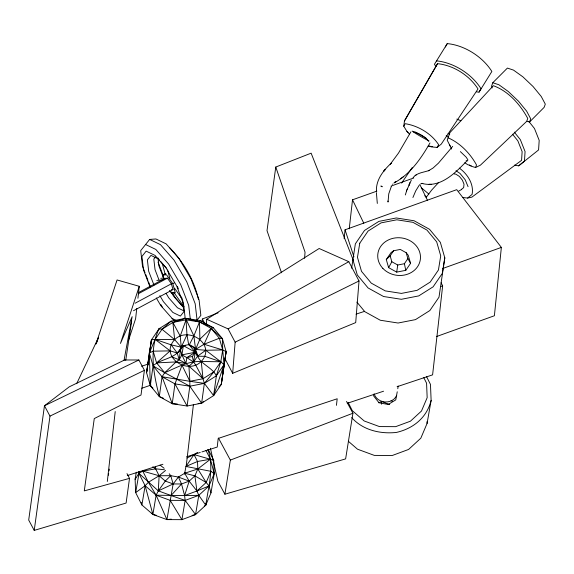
<?xml version="1.0" encoding="UTF-8"?>
<svg xmlns="http://www.w3.org/2000/svg" width="574" height="574" viewBox="0 0 574 574"><rect width="100%" height="100%" fill="white"/><g stroke="black" fill="none" stroke-linecap="round" stroke-linejoin="round"><path stroke-width="0.86" d="M163.411 398.277L159.321 396.555C153.782 374.549 148.695 350.197 159.077 328.73L171.081 321.153L185.617 318.312L200.469 320.636L213.385 327.783L222.396 338.653L226.12 351.597L221.27 384.451L213.628 395.608L201.632 403.185L187.095 406.026L172.236 403.701L159.321 396.555L150.316 385.685L146.585 372.741L149.319 352.931L151.436 339.887L159.077 328.73L162.026 329.268L174.654 339.643L181.248 347.198C176.354 359.166 161.409 358.097 153.05 365.875L150.316 385.685L152.949 388.096M155.532 466.339L155.633 468.829L159.127 475.753L158.316 490.863L156.128 495.204L152.885 514.447L166.934 519.606L181.915 519.657L195.547 514.591L205.757 505.177L210.988 492.858L214.231 473.615L213.686 460.255L208.226 449.442M376.415 191.135C375.948 179.705 383.346 170.543 391.21 163.174L390.241 164.25L398.514 153.043L410.898 131.841M304.586 258.307L305.045 252.151L275.778 167.041L311.13 153.165L353.254 260.137M206.389 323.736L206.748 319.266L319.158 248.506L348.805 261.687L359.023 280.959L355.708 322.595L232.671 373.308L224.743 358.355M232.671 373.308L235.146 342.176L228.115 328.902L206.748 319.266M381.466 404.218L381.688 401.578L389.681 404.519M344.142 238.705L345.053 229.801L456.725 189.664L501.36 247.408L494.393 315.743L436.348 336.608M107.316 481.442L115.216 411.565M136.77 308.489L135.608 318.728L128.397 340.726M137.925 298.25L139.274 286.304L117.074 279.961L95.973 344.077M349.236 228.868L352.522 199.809L376.845 191.142M336.443 405.337L337.189 398.765L218.199 438.443L217.23 447.06L201.955 451.903M441.133 282.752L442.647 285.902L432.595 374.858L397.1 386.689M186.213 465.952L193.424 404.534M397.804 388.713L398.119 386.044M205.966 503.441L205.757 505.177L204.272 506.16M409.298 134.007L406.887 131.338L403.766 126.23L404.448 120.971L437.531 63.664C453.568 65.307 469.367 75.388 478.006 88.956L441.248 144.139L437.101 147.396L431.232 146.901L428.9 145.932M197.599 452.391L194.019 454.572L185.94 466.447L184.706 473.227L189.169 481.141L196.939 490.992L198.798 495.34L205.757 505.177C208.326 486.881 214.432 467.666 207.867 449.514M129.516 478.357L126.108 503.039L34.225 530.39L49.981 416.107L44.456 405.768L69.26 386.833L124.615 359.97L138.879 359.991L144.411 370.323L141.003 395.005L94.265 418.575L84.299 490.885L129.516 478.357L126.983 473.629M148.939 357.975L146.729 371.873M149.297 355.392L149.534 353.67M149.771 351.948L151.436 339.887L155.109 339.363L174.654 339.643C188.645 325.623 216.707 344.881 201.252 361.498C187.26 375.511 159.206 356.253 174.654 339.643L172.889 322.409L171.081 321.153L162.026 329.268L155.109 339.363L149.319 352.931L150.316 385.685M159.321 396.555L162.055 376.745L164.724 372.727L176.039 361.936L179.203 359.783L181.901 354.861L183.393 345.67L188.939 344.587C194.428 346.115 196.889 350.893 197.535 356.203C201.603 364.777 212.193 367.41 216.362 375.798L213.628 395.608L204.358 383.375L203.017 378.732L201.252 361.498C188.028 360.946 176.476 367.712 164.724 372.727L153.05 365.875L149.319 352.931L153.193 351.173L170.126 350.879L177.258 353.024L179.203 359.783L185.954 363.514L203.017 378.732L213.88 371.873L220.796 361.771L222.712 349.961L222.396 338.653L211.189 328.407L199.494 321.942L185.617 318.312L172.889 322.409L162.026 329.268M177.33 403.981L172.236 403.701L174.97 383.891L182.037 365.251L189.858 381.301L189.829 386.216L187.095 406.026L174.97 383.891L162.055 376.745L153.05 365.875M202.012 321.662L202.378 319.015L218.156 312.823M213.88 371.873L204.358 383.375L201.632 403.185L198.109 403.5M218.78 386.948L221.27 384.451L226.12 351.597L222.712 349.961L204.057 344.249L195.583 349.444L193.876 335.883L185.617 318.312M275.778 167.041L267.01 230.64L281.497 272.772M351.618 268.223L355.363 243.814L364.519 230.447L378.89 221.377L396.297 217.969L414.091 220.76L429.553 229.313L440.344 242.336L444.807 257.834L439.002 297.181L429.847 310.548L415.476 319.625L398.069 323.026L380.275 320.235L364.813 311.682L356.863 302.089M146.585 372.741L151.436 339.887M153.193 351.173L156.573 362.89L176.039 361.936L185.954 363.514L186.83 357.588L195.289 352.249L193.861 347.313L190.518 346.244M221.27 384.451L226.12 351.597M396.699 272.112L397.746 265.009L391.848 261.751L390.148 255.839L393.635 250.738L400.279 249.439L406.177 252.703L408.236 255.258L410.575 263.351L405.789 270.332L396.699 272.112L388.62 267.642L386.288 259.548L391.066 252.567L393.635 250.738M108.407 475.236L108.665 473.478M109.067 470.852L109.333 469.094M125.728 360.372L131.676 320.909L131.202 322.638M346.538 401.42L352.924 413.237L345.627 458.891L224.9 494.221L230.353 460.09L218.45 438.048M444.807 257.834L442.274 273.454L433.119 286.821L418.747 295.897L401.341 299.298L383.547 296.507L368.085 287.954L357.293 274.939L352.831 259.434M136.296 472.251L135.112 479.254L135.665 492.607L141.9 504.969L152.885 514.447L156.257 515.301M139.295 471.67L135.665 492.607L145.143 485.719L148.379 482.282L159.127 475.753L165.549 470.436M171.267 519.14L166.934 519.606L173.147 483.947L170.736 475.674L169.222 473.751M192.082 515.416L195.547 514.591L198.798 495.34L209.001 485.934L214.231 473.615L210.414 459.229L205.98 450.439M213.241 462.881L213.686 460.255L194.019 454.572L186.916 458.002M348.303 441.234L357.509 449.198L374.334 455.397L392.272 455.491L408.595 449.449L420.814 438.192L427.078 423.447L431.124 400.408L430.471 384.408L426.539 376.616M373.889 394.259L373.595 395.881L379.041 402.797L388.225 404.462L395.759 399.891L397.244 391.777M124.006 360.436L132.156 316.676L120.468 343.439L139.274 286.304M405.316 194.966L406.6 190.934M174.97 383.891L189.829 386.216L204.358 383.375L216.362 375.798L220.796 361.771L205.786 350.255L195.583 349.444L199.874 339.198L211.189 328.407L213.385 327.783L199.494 321.942L186.048 319.833L172.889 322.409L180.229 336.12L181.248 347.198L171.109 344.823L155.109 339.363L170.126 350.879L156.573 362.89L164.724 372.727L189.829 386.216L201.632 403.185L203.569 401.448M469.41 165.068L470.831 166.08L475.537 167.515L480.402 165.176L526.667 121.379L527.75 118.438C520.274 104.547 508.435 91.137 493.339 85.698L449.973 132.558L447.211 140.214L450.159 146.026M158.517 330.402L159.077 328.73M213.628 395.608L224.004 364.641L222.712 349.961L219.34 338.251L211.189 328.407L204.057 344.249L219.34 338.251L222.396 338.653M407.023 189.707L411.343 180.049M406.399 191.529L407.224 189.119M96.475 343.238L98.534 337.404L76.665 383.705M180.229 336.12L186.048 319.833L186.973 334.8L188.695 344.874M412.914 197.513L415.727 190.884L419.128 185.359M527.219 121.286L529.508 122.04L544.109 107.388L545.3 104.145L541.253 96.504L533.052 86.516L522.9 76.851L513.508 70.107L507.402 68.084L492.793 82.735L491.609 85.978L492.097 87.98M529.508 122.04L530.699 118.796L526.645 111.162L518.451 101.168L508.291 91.51L498.906 84.758L492.793 82.735M475.537 167.515L476.52 164.975C470.242 153.473 460.097 142.969 448 137.767M200.469 320.636L199.494 321.942L193.876 335.883L189.226 344.96M135.816 477.611L135.112 479.254L138.908 473.363L142.732 471.096L155.633 468.829L164.429 469.726M166.934 519.606L156.128 495.204L148.379 482.282L142.732 471.096L159.127 475.753L165.276 481.062L173.147 483.947L181.535 483.975L189.169 481.141L194.887 475.868L197.815 468.972L197.506 461.489L194.019 454.572M138.836 471.584L138.908 473.363L145.143 485.719L156.128 495.204L184.598 495.577L196.939 490.992L206.181 482.469L210.909 471.319L214.231 473.615M431.124 400.408C426.826 417.685 413.28 428.591 396.318 432.452C380.153 434.145 362.84 430.12 351.697 417.628M186.973 334.8L181.248 347.198L183.393 345.67L185.725 345.692M391.325 186.493L388.756 193.847L388.038 202.062L387.909 201.036M403.766 126.23L405.144 123.69C418.202 125.713 431.397 133.57 438.651 144.727L437.101 147.396M388.62 267.642L391.848 261.751M476.477 91.862L479.039 92.127L491.861 71.47C482.705 56.79 464.538 45.203 447.268 43.61L434.453 64.266L435.874 66.491M445.309 47.003L447.268 43.61M404.448 120.971L437.531 63.664M479.039 92.127L481.005 88.726C471.85 74.053 453.682 62.466 436.419 60.866M429.983 142.94C420.972 158.668 410.18 174.302 393.857 183.07M216.362 375.798L224.004 364.641L220.796 361.771L204.803 356.318L197.535 356.203L195.289 352.249L183.393 345.67L180.48 349.925L177.258 353.024L171.109 344.823M171.856 356.885L179.203 359.783L180.48 349.925L181.901 354.861L186.83 357.588L192.369 356.504L195.289 352.249L188.939 344.587M222.712 349.961L205.786 350.255L197.535 356.203L193.546 362.029L188.932 366.334L189.858 381.301L204.358 383.375M401.585 183.092L412.197 167.615M397.746 265.009L404.39 263.717L407.877 258.616L406.177 252.703M426.202 197.37L431.548 190.216L438.306 182.855M210.909 471.319L185.94 466.447L197.506 461.489L210.414 459.229L197.815 468.972L184.706 473.227L178.406 477.051L173.147 483.947L158.316 490.863L138.908 473.363M452.692 146.363L438.421 163.167L433.083 168.003L428.412 170.837M196.523 320.83L200.857 315.384L199.063 299.843L191.077 279.05L179.038 258.573L166.18 243.9L155.934 238.956L149.642 239.43L140.702 250.63L142.495 266.164L145.057 272.822M155.475 256.965L153.81 259.053L155.037 269.644L158.876 279.646M184.032 318.692L185.086 317.365L183.537 303.897L176.613 285.881L166.18 268.13L155.037 255.416L146.162 251.132L141.929 256.442L143.486 269.909L150.094 287.108M177.258 353.024L183.393 345.67M413.036 177.746C416.954 172.458 423.978 172.509 429.574 170.284M170.736 475.674L165.276 481.062L158.316 490.863L171.038 495.527L181.535 483.975L178.406 477.051L170.736 475.674L159.127 475.753M466.49 161.344C454.952 173.233 440.093 188.444 421.833 183.393L422.83 183.407L420.764 183.773M386.288 259.548L390.148 255.839M462.694 197.485L467.616 198.066L472.101 194.385C474.095 184.096 467.415 173.908 459.344 168.125M514.397 165.176L518.674 165.836L524.457 161.136L525.074 151.565L520.36 139.683L514.318 132.113M461.302 189.506L463.656 187.626L464.014 184.189L462.364 180.128L459.394 176.433L455.799 174.13L454.206 173.944M518.674 165.836L538.577 149.943L539.194 140.372L534.473 128.49L528.984 121.609M415.196 175.601L416.537 174.639M400.365 178.844L403.192 176.95M228.115 328.902L348.805 261.687M458.805 191.034L461.704 189.47M163.827 279.251L162.7 275.082L165.864 273.389M138.169 292.733L165.018 278.347L167.436 278.16L171.411 283.771L172.975 289.583L133.491 310.735M138.219 293.816L167.436 278.16M135.091 303.237L171.411 283.771M169.531 290.415L171.468 293.149L175.285 292.848L172.817 283.664L174.396 282.817M171.468 293.149L173.047 292.302M235.146 342.176L359.023 280.959M138.879 359.991L44.456 405.768L28.7 520.058L34.225 530.39M49.981 416.107L144.411 370.323M210.988 492.858L209.001 485.934L196.939 490.992L194.887 475.868L184.706 473.227M230.353 460.09L352.924 413.237M378.589 402.726L381.688 401.578M442.468 268.582L501.36 247.408M391.102 186.055L413.746 177.983M141.57 366.298L148.286 363.981M141.792 388.246L151.034 385.061M347.241 403.314L383.583 391.203M356.024 314.143L364.519 311.373M440.947 286.455L442.647 285.902M127.285 475.566L162.923 464.273M186.679 456.739L200.261 452.441M392.329 184.111L392.501 184.333M467.616 198.066L471.857 197.147L521.572 160.34L522.132 151.651L517.856 140.86L512.532 134.201M162.7 275.082L166.525 274.781L172.817 283.664M160.756 278.297L164.135 278.031M156.81 280.406L162.736 279.947M171.361 289.705L172.975 289.583M156.128 495.204L170.177 500.356L185.158 500.406L198.798 495.34L184.598 495.577L181.535 483.975M429.101 184.283L431.476 184.319M201.252 361.498L220.796 361.771M428.118 146.155L432.696 146.513M413.38 131.819C419.12 133.419 425.054 136.533 428.764 141.326M471.276 165.757L467.595 164.652L464.847 162.686M466.138 160.505L467.559 160.942L467.853 159.766L466.138 157.132L460.362 151.615M171.038 495.527L185.158 500.406L195.547 514.591M178.406 477.051L189.169 481.141L184.598 495.577L185.158 500.406L181.915 519.657L170.177 500.356M456.804 119.098L460.9 120.755M448.064 133.541L449.707 134.208M446.192 135.808L448.581 136.777M149.642 239.43L160.455 244.646L174.037 260.137L186.744 281.755L195.174 303.711L197.069 320.12M145.581 244.502L155.827 249.446L168.691 264.119L180.724 284.596L188.71 305.397L190.303 319.209M183.651 310.756L177.445 307.764L168.677 297.77L166.087 293.357M171.985 318.391L176.828 320.73M194.887 475.868L206.181 482.469L209.001 485.934M455.978 170.743L460.039 173.441L465.191 179.77L468.061 186.65M186.83 357.588L193.546 362.029L195.684 365.014L203.017 378.732L189.858 381.301L162.055 376.745L172.236 403.701M152.813 466.762L155.633 468.829M160.081 465.098L164.157 468.305M424.767 195.791L426.023 196.825M421.445 187.885L428.871 194.048M406.887 131.338L408.136 132.479M169.581 247.624C183.479 261.916 194.191 279.969 198.468 299.47M159.672 260.374L158.489 259.025L150.962 255.394L147.375 259.893L148.695 271.323L153.947 284.998M160.856 261.722L166.769 268.467M183.594 307.255L175.379 297.884L172.659 293.249M183.07 306.99L173.613 296.198L170.959 291.678M174.216 320.78L160.835 305.677L156.3 297.956M151.773 513.163L152.885 514.447L145.143 485.719L141.9 504.969L141.261 502.537M174.518 288.17L181.671 298.272M173.908 292.489L184.125 306.918M197.815 468.972L206.181 482.469M159.873 295.639L163.411 301.666L172.867 312.45L180.401 316.08L183.989 311.582L182.668 300.159M160.742 304.407L162.521 307.442M407.877 258.616L410.575 263.351M224.9 494.221L217.84 481.156L210.421 448.237M202.378 319.015L204.889 323.714M423.791 377.656L426.575 383.181L427.164 397.66L421.503 411.006L410.439 421.194L395.658 426.661L379.421 426.582L364.196 420.972L352.293 410.675L348.318 402.783M449.377 144.505L451.616 149.046M419.759 184.354L427.53 200.498M352.522 199.809L363.787 223.229M185.954 363.514L181.901 354.861L195.289 352.249L193.546 362.029L192.369 356.504M193.861 347.313L197.535 356.203M177.416 286.476L178.342 288.894M181.434 296.937L182.36 299.355M158.029 262.11L163.375 276.037M163.525 277.924L158.898 265.855L157.979 257.941M145.696 274.487L147.927 280.306M148.566 281.97L150.166 286.132M345.053 229.801L353.957 256.872M222.927 369.792L223.394 371.407L223.336 369.634M167.586 269.945L169.904 278.548M162.284 263.452L165.29 274.637M404.39 263.717L405.789 270.332M377.312 203.433L376.386 192.613M427.006 421.668L427.078 423.447M222.418 339.535L222.475 341.308M199.494 321.942L199.874 339.198M185.122 472.553A11.824 10.425 6.7 0 1 184.412 473.959M185.108 472.502A11.824 10.425 6.7 0 1 184.398 473.916M396.72 395.314A11.824 10.432 6.7 0 1 385.097 401.958A11.824 10.432 6.7 0 1 374.176 393.893M391.081 400.645A21.432 18.964 10 0 1 392.523 401.427M428.972 140.895A11.05 0.61 30 0 1 419.824 135.93A11.05 0.61 30 0 1 412.182 131.066M414.751 131.79A11.05 0.61 30 0 1 426.353 138.384M359.769 243.189L357.473 257.331L361.512 271.358L371.278 283.14L385.276 290.889L401.384 293.407L417.14 290.329L430.148 282.121L438.428 270.017L440.724 255.882L436.685 241.848L426.92 230.066L412.921 222.325L396.813 219.799L381.057 222.877L368.049 231.092L359.769 243.189M409.771 182.963L409.111 185.079L409.771 182.963M385.419 169.301L383.518 171.432L385.419 169.301M395.995 181.492L394.862 182.281L395.995 181.492M382.126 186.737L381.021 186.084L382.126 186.737M382.872 268.395A21.432 18.834 7.8 0 0 419.278 263.488A21.432 18.834 7.8 0 0 395.149 237.937A21.432 18.834 7.8 0 0 382.872 268.395"/></g></svg>
